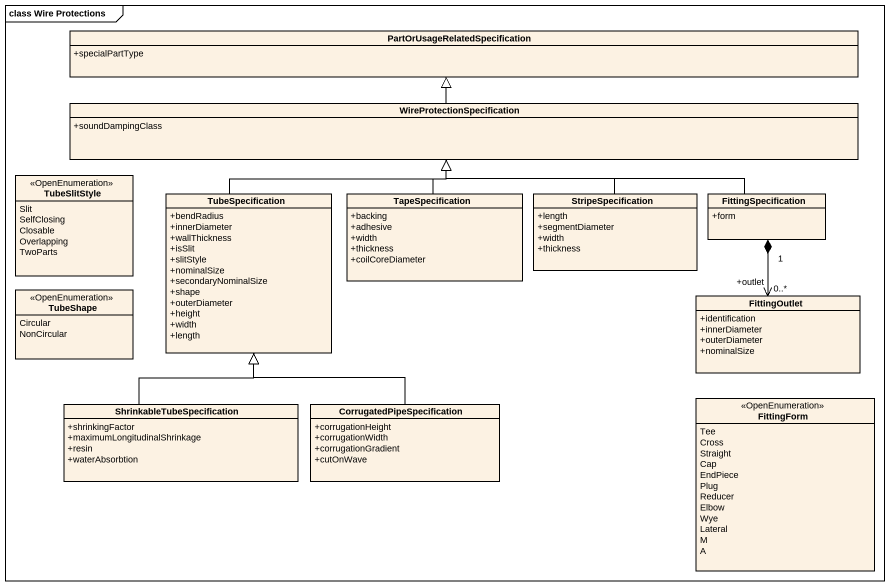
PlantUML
@startuml
mainframe class Wire Protections
hide circle
hide empty members
skinparam classAttributeIconSize 0
class "PartOrUsageRelatedSpecification" as PartOrUsageRelatedSpecificat {
  +specialPartType
}
class WireProtectionSpecification {
  +soundDampingClass
}
enum TubeSlitStyle <<OpenEnumeration>> {
  Slit
  SelfClosing
  Closable
  Overlapping
  TwoParts
}
class TubeSpecification {
  +bendRadius
  +innerDiameter
  +wallThickness
  +isSlit
  +slitStyle
  +nominalSize
  +secondaryNominalSize
  +shape
  +outerDiameter
  +height
  +width
  +length
}
class TapeSpecification {
  +backing
  +adhesive
  +width
  +thickness
  +coilCoreDiameter
}
class StripeSpecification {
  +length
  +segmentDiameter
  +width
  +thickness
}
class FittingSpecification {
  +form
}
enum TubeShape <<OpenEnumeration>> {
  Circular
  NonCircular
}
class FittingOutlet {
  +identification
  +innerDiameter
  +outerDiameter
  +nominalSize
}
class ShrinkableTubeSpecification {
  +shrinkingFactor
  +maximumLongitudinalShrinkage
  +resin
  +waterAbsorbtion
}
class CorrugatedPipeSpecification {
  +corrugationHeight
  +corrugationWidth
  +corrugationGradient
  +cutOnWave
}
enum FittingForm <<OpenEnumeration>> {
  Tee
  Cross
  Straight
  Cap
  EndPiece
  Plug
  Reducer
  Elbow
  Wye
  Lateral
  M
  A
}
WireProtectionSpecification -up-|> PartOrUsageRelatedSpecificat
TubeSpecification -up-|> WireProtectionSpecification
TapeSpecification -up-|> WireProtectionSpecification
StripeSpecification -up-|> WireProtectionSpecification
FittingSpecification -left-|> WireProtectionSpecification
FittingSpecification "1" *--> "+outlet\n0..*" FittingOutlet
ShrinkableTubeSpecification -up-|> TubeSpecification
CorrugatedPipeSpecification -up-|> TubeSpecification
@enduml
